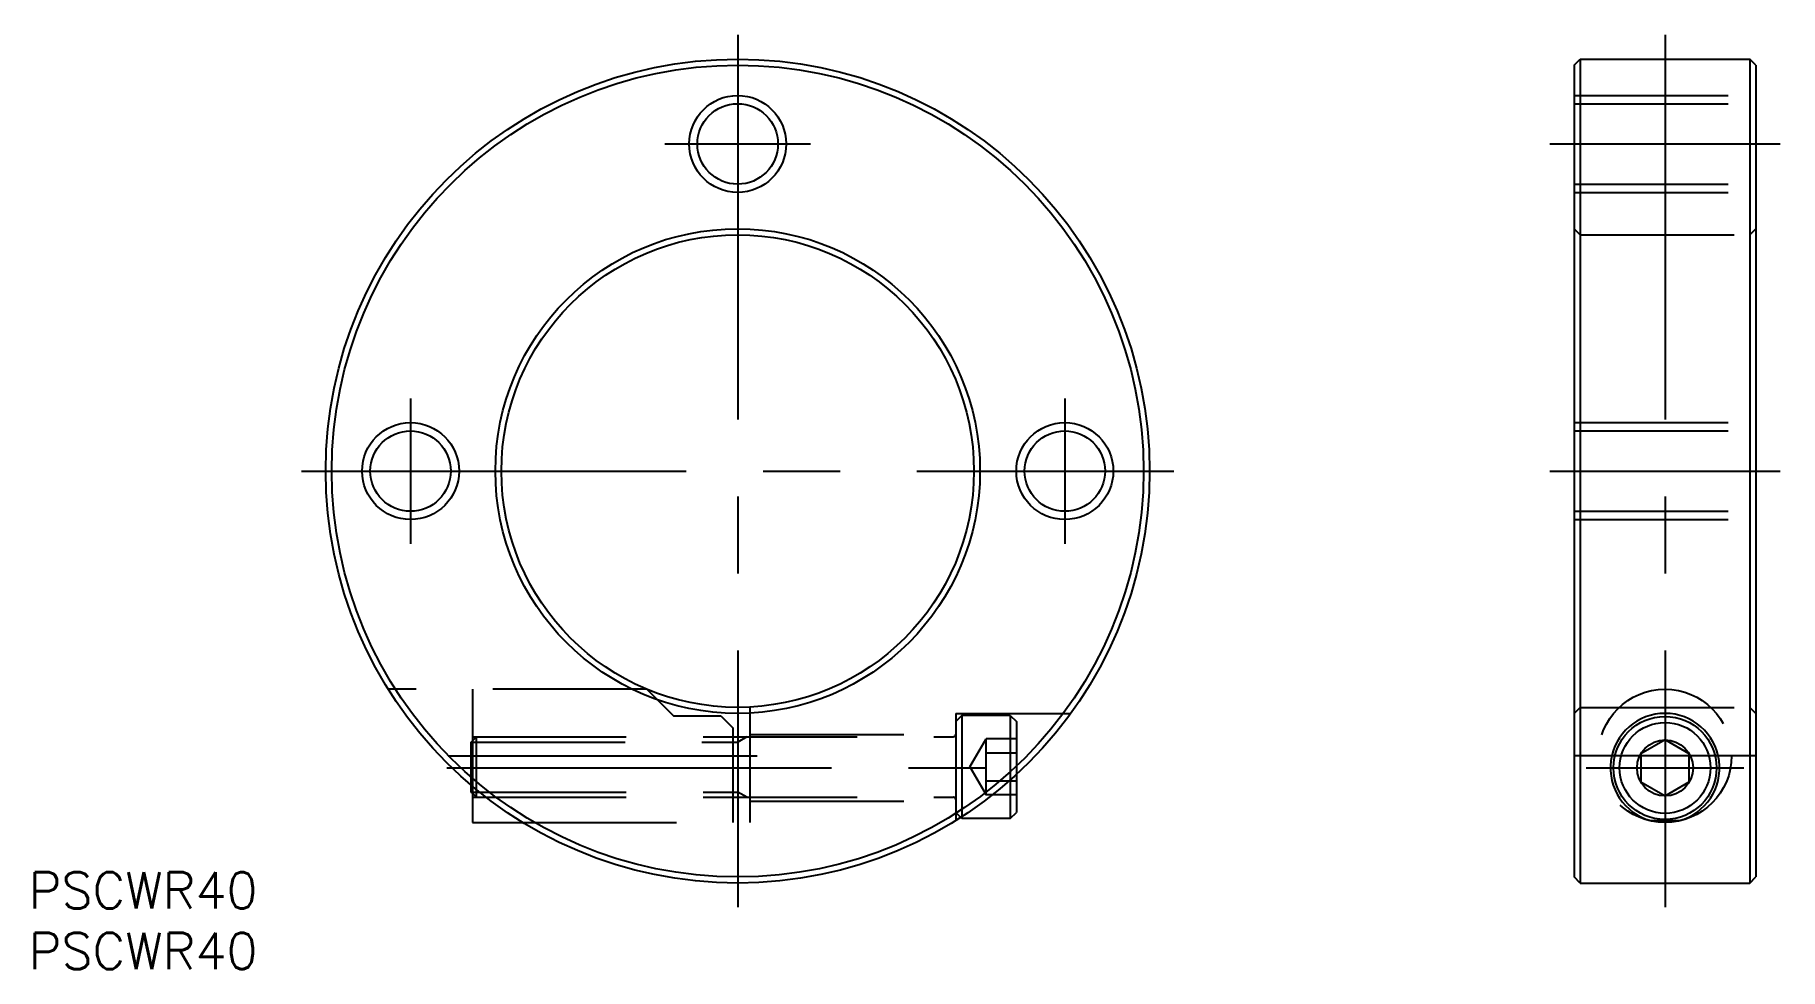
# Model space of a CAD drawing. Extents: x -58 to 86, y -41 to 36.
import ezdxf

# ---------------------------------------------------------------- set-up
doc = ezdxf.new("R2010")
doc.units = 0
doc.linetypes.add('CENTER', pattern=[50.8, 31.75, -6.35, 6.35, -6.35])
doc.linetypes.add('DASHED', pattern=[19.05, 12.7, -6.35])
doc.layers.get('0').update_dxf_attribs({"linetype": 'CONTINUOUS'})
doc.layers.add('CENTER', color=1, linetype='CENTER')
doc.styles.get("Standard").update_dxf_attribs({"font": 'txt.shx', "height": 3, "bigfont": 'bigfont.shx'})

msp = doc.modelspace()

# ---------------------------------------------------------------- linework, layer by layer
at = {"color": 7, "linetype": 'CONTINUOUS'}
for p, q in [((69.04, 33.5), (69.54, 34)), ((69.04, 33.5), (69.04, -33.5)), ((69.54, 34), (83.54, 34)), ((69.54, 34), (69.54, -34)), ((84.04, 33.5), (83.54, 34)), ((83.54, 34), (83.54, -34)), ((84.04, 33.5), (84.04, -33.5)), ((76.54, -22.19), (74.54, -23.35)), ((78.54, -23.35), (76.54, -22.19)), ((74.54, -23.35), (74.54, -25.65)), ((78.54, -25.65), (78.54, -23.35)), ((-22, -26.49), (-22, -25.92)), ((22.5, -25.49), (22.5, -28.67)), ((23, -25.04), (23, -28.17)), ((74.54, -25.65), (76.54, -26.81)), ((76.54, -26.81), (78.54, -25.65)), ((-21.9, -26.59), (-22, -26.49)), ((-21.9, -26.01), (-21.9, -29)), ((18.5, -28.67), (18.41, -28.58)), ((18.5, -28.53), (18.5, -28.67)), ((22.5, -28.67), (18.5, -28.67)), ((22.5, -28.67), (23, -28.17)), ((-21.9, -29), (-17.75, -29)), ((75.36, -28.84), (77.71, -28.84)), ((69.54, -34), (69.04, -33.5)), ((69.54, -34), (83.54, -34)), ((83.54, -34), (84.04, -33.5))]:
    msp.add_line(p, q, dxfattribs=at)
at = {"color": 3, "linetype": 'DASHED'}
for p, q in [((69.04, 31), (84.04, 31)), ((69.04, 30.32), (84.04, 30.32)), ((69.04, 23.68), (84.04, 23.68)), ((69.04, 23), (84.04, 23)), ((69.04, 20), (69.54, 19.5)), ((69.54, 19.5), (83.54, 19.5)), ((84.04, 20), (83.54, 19.5)), ((69.04, 4), (84.04, 4)), ((69.04, 3.32), (84.04, 3.32)), ((69.04, -3.32), (84.04, -3.32)), ((69.04, -4), (84.04, -4)), ((-7.5, -18), (-28.84, -18)), ((-21.9, -18), (-21.9, -26.01)), ((-7.5, -18), (-5.3, -20.2)), ((1, -19.47), (1, -29)), ((18, -20), (27.5, -20)), ((18, -20), (18, -28.84)), ((69.04, -20), (69.54, -19.5)), ((69.54, -19.5), (83.54, -19.5)), ((84.04, -20), (83.54, -19.5)), ((-5.3, -20.2), (-1.4, -20.2)), ((-1.4, -20.2), (-0.4, -21.2)), ((-0.4, -21.2), (-0.4, -29)), ((18.5, -20.17), (18, -20.67)), ((18.5, -20.17), (18.5, -28.53)), ((22.5, -20.17), (18.5, -20.17)), ((22.5, -20.17), (22.5, -25.49)), ((22.5, -20.17), (23, -20.67)), ((23, -20.67), (23, -25.04)), ((-22, -22.36), (-21.57, -21.92)), ((-22, -22.36), (0, -22.36)), ((-22, -25.92), (-22, -22.36)), ((-21.9, -21.92), (17.8, -21.92)), ((-21.57, -26.92), (-21.57, -21.92)), ((0.75, -21.92), (0, -22.36)), ((0, -21.92), (0, -26.92)), ((1, -21.75), (18, -21.75)), ((19.17, -24.42), (20.5, -22.11)), ((20.5, -26.73), (20.5, -22.11)), ((23, -22.11), (20.5, -22.11)), ((19.17, -24.42), (20.5, -26.73)), ((23, -23.27), (20.5, -23.27)), ((23, -25.58), (20.5, -25.58)), ((-21.9, -26.49), (0, -26.49)), ((-21.57, -26.92), (-21.9, -26.59)), ((-21.9, -26.92), (17.8, -26.92)), ((0.75, -26.92), (0, -26.49)), ((1, -27.25), (18, -27.25)), ((23, -26.73), (20.5, -26.73)), ((18.41, -28.58), (18, -28.17)), ((-17.75, -29), (1, -29))]:
    msp.add_line(p, q, dxfattribs=at)
at = {"color": 3, "linetype": 'CONTINUOUS'}
msp.add_line((-22, -26.49), (-21.9, -26.49), dxfattribs=at)
at = {"color": 7, "linetype": 'CONTINUOUS'}
for centre, radius in [((0, 0), 34), ((0, 0), 33.5), ((0, 27), 3.32), ((0, 0), 20), ((0, 0), 19.5), ((-27, 0), 3.32), ((27, 0), 3.32), ((76.54, -24.5), 4.25), ((76.54, -24.5), 3.75), ((76.54, -24.5), 2.31)]:
    msp.add_circle(centre, radius, dxfattribs=at)
at = {"color": 3, "linetype": 'CONTINUOUS'}
for centre in [(0, 27), (-27, 0), (27, 0)]:
    msp.add_circle(centre, 4, dxfattribs=at)
at = {"color": 3, "linetype": 'DASHED'}
msp.add_circle((76.54, -23.5), 5.5, dxfattribs=at)
at = {"color": 7, "linetype": 'CONTINUOUS'}
msp.add_arc((76.54, -24.5), 4.5, 285.1106, 254.8894, dxfattribs=at)
at = {"color": 3, "linetype": 'DASHED'}
for centre, start, end in [((17.8, -21.72), 270, 0), ((17.8, -27.12), 0, 90)]:
    msp.add_arc(centre, 0.2, start, end, dxfattribs=at)
at = {"layer": 'CENTER', "color": 1, "linetype": 'CENTER'}
for p, q in [((0, 36), (0, -36)), ((76.54, 36), (76.54, -36)), ((-6, 27), (6, 27)), ((67.04, 27), (86.04, 27)), ((-27, 6), (-27, -6)), ((27, 6), (27, -6)), ((-36, 0), (36, 0)), ((67.04, 0), (86.04, 0)), ((-23.9, -23.5), (1.6, -23.5)), ((84.04, -23.5), (69.04, -23.5)), ((-24, -24.5), (25.57, -24.5)), ((70.04, -24.5), (83.04, -24.5))]:
    msp.add_line(p, q, dxfattribs=at)

# ---------------------------------------------------------------- texts
at = {"color": 7, "linetype": 'CONTINUOUS'}
for p in [(-58.52, -36.1), (-58.52, -41.1)]:
    msp.add_text('PSCWR40', height=3, dxfattribs=at).set_placement(p)

doc.saveas('drawing.dxf')
